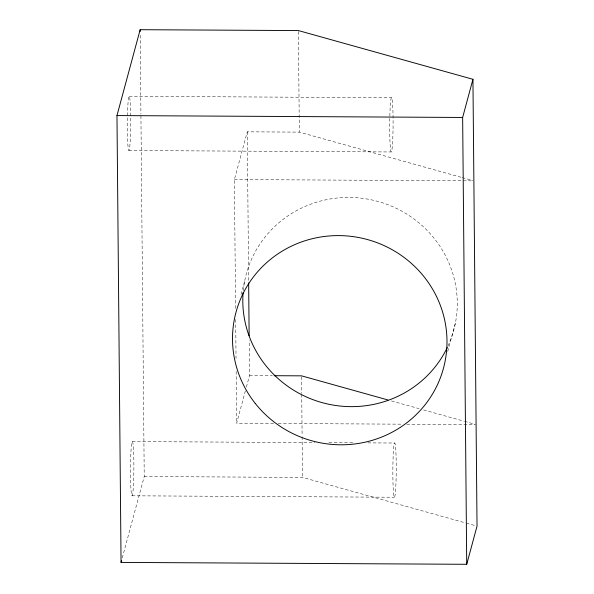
<?xml version="1.0" encoding="UTF-8"?>
<svg xmlns="http://www.w3.org/2000/svg" width="594" height="594" viewBox="0 0 594 594"><rect width="100%" height="100%" fill="white"/><g stroke="black" fill="none" stroke-linecap="round" stroke-linejoin="round"><path stroke-width="0.45" stroke-dasharray="2.97 2.23" d="M122.267 557.937L144.231 476.536L140.927 114.991M235.58 308.36L234.4 179.544L247.275 131.831L299.331 132.12L461.404 177.368M241.082 294.364L244.676 281.051M273.611 423.47L236.627 423.27L245.448 390.585M246.399 387.05L249.502 375.564L249.176 340.347M447.742 351.418L455.405 323.017M129.225 96.302L391.602 97.735M128.824 150.52L391.201 151.96M234.4 179.544L472.943 180.843M249.502 375.564L272.334 375.69M278.237 423.5L402.131 424.175M406.749 424.198L475.17 424.576M132.38 441.587A27.124 1.685 -89.7 0 1 133.539 482.981A27.124 1.685 -89.7 0 1 130.628 481.519A27.124 1.685 -89.7 0 1 132.38 441.587L315.02 442.582M328.928 442.664L353.036 442.79M367.872 442.872L394.758 443.02A27.124 1.685 -89.7 0 1 395.908 484.414A27.124 1.685 -89.7 0 1 392.998 482.959A27.124 1.685 -89.7 0 1 394.758 443.02M144.231 476.536L302.487 477.405L465.451 522.898M131.979 495.804L394.357 497.237M462.295 177.621L472.98 180.606M391.498 400.957L419.104 408.665M423.559 409.912L463.632 421.101M464.523 421.346L475.207 424.331M466.335 523.151L476.136 525.883M298.411 31.489L299.331 132.12M301.566 376.774L301.722 393.391M301.73 394.312L302.108 435.855M302.116 436.783L302.487 477.405M247.275 131.831L248.634 281.036M235.677 319.475L236.033 358.397M236.152 371.376L236.627 423.27M140.199 35.261L140.919 114.063M243.265 290.748A107.447 104.395 15.1 0 1 377.606 201.344A107.447 104.395 15.1 0 1 447.683 346.666M127.458 115.585A27.124 1.685 -89.7 0 1 130.346 104.626A27.124 1.685 -89.7 0 1 129.299 149.681A27.124 1.685 -89.7 0 1 127.435 116.431M389.85 116.06A27.124 1.685 -89.7 0 1 392.753 106.772A27.124 1.685 -89.7 0 1 391.617 151.329A27.124 1.685 -89.7 0 1 389.827 117.018"/><path stroke-width="0.89" d="M116.973 115.57L140.147 29.7L298.403 30.569L472.943 79.299L477.027 526.136L466.728 564.3L121.057 562.407L116.973 115.57L462.644 117.463L472.943 79.299M121.057 562.407L121.54 560.625M274.161 375.698L301.559 375.846L387.934 399.962M462.644 117.463L466.728 564.3M248.656 282.893L249.138 335.714M140.147 29.7L140.162 31.556M447.304 347.475A107.447 104.395 15.1 0 1 322.921 402.843A107.447 104.395 15.1 0 1 243.109 292.53M255.249 403.408A107.447 104.395 15.1 0 0 439.189 380.769A107.447 104.395 15.1 0 0 324.799 236.419A107.447 104.395 15.1 0 0 255.249 403.408"/></g></svg>
